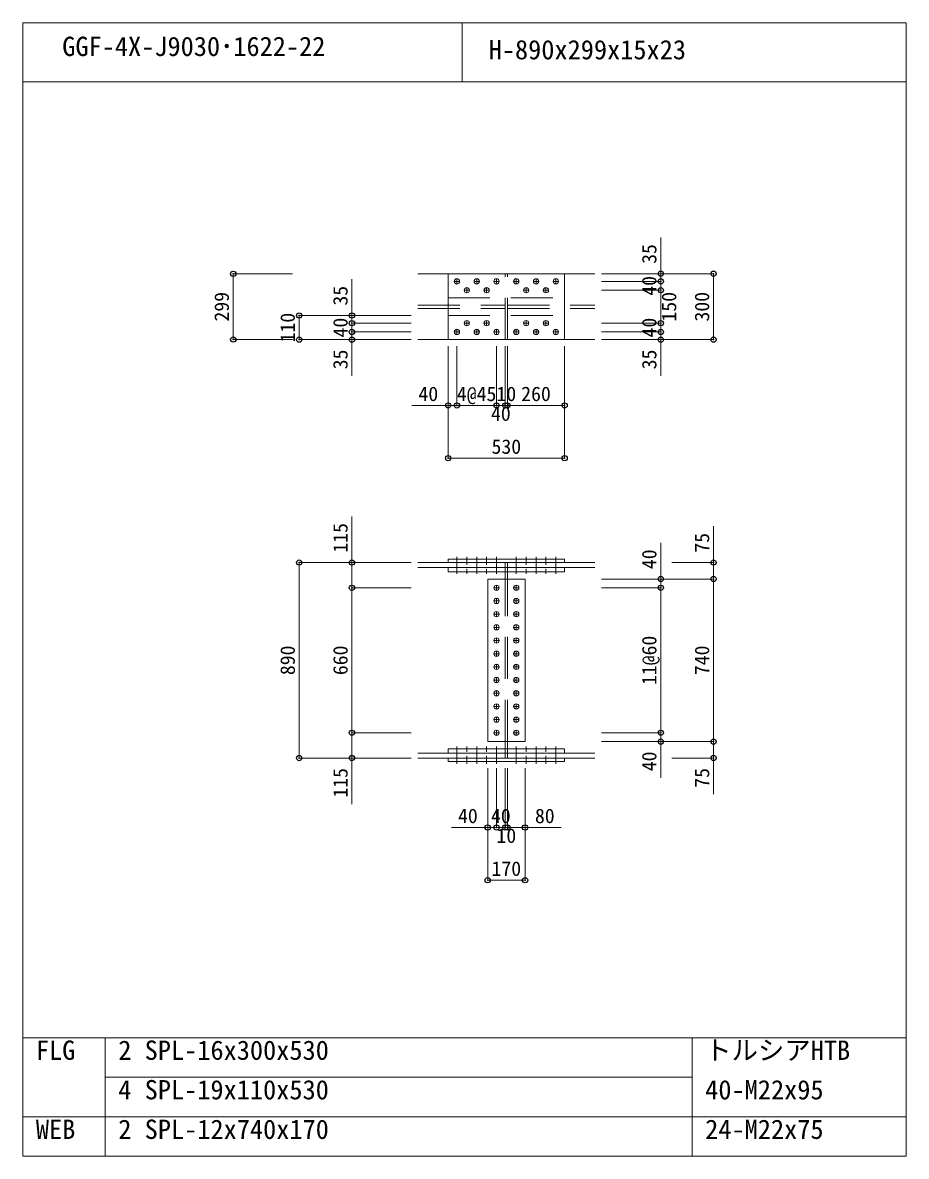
# Model space of a CAD drawing. Units: millimetres, scale not verified. Extents: x -8310 to 8310, y -4800 to 5700.
# Drawn here: x -4110 to -90, y -4800 to 360 of the extents above; entities that cross this region are included whole.
import ezdxf
from ezdxf.enums import TextEntityAlignment as Align

# ---------------------------------------------------------------- set-up
doc = ezdxf.new("R2010")
doc.units = ezdxf.units.MM
doc.header["$LTSCALE"] = 30
doc.header["$PDMODE"] = 32
doc.header["$PDSIZE"] = 24
doc.linetypes.add('DASHED1', pattern=[1.8, 1.2, -0.6])
doc.linetypes.add('USER2', pattern=[9.525, 6.35, -3.175])
doc.layers.add('0-0', color=7, linetype='Continuous')
doc.layers.add('0-2', color=7, linetype='Continuous')
for name, color, linetype, lineweight in [('0-1', 7, 'Continuous', 18), ('0-5', 7, 'Continuous', 18), ('0-6', 7, 'USER2', 18), ('0-8', 7, 'Continuous', 18), ('0-9', 7, 'Continuous', 18), ('0-A', 7, 'Continuous', 18), ('0-B', 7, 'Continuous', 18)]:
    doc.layers.add(name, color=color, linetype=linetype, lineweight=lineweight)
doc.styles.add('ＭＳ ゴシック', font='')
doc.styles.get('ＭＳ ゴシック').set_extended_font_data('MS Gothic')

msp = doc.modelspace()

# ---------------------------------------------------------------- linework, layer by layer
at = {"layer": '0-0'}
for p in [(-3152, -783.25), (-1207, -782.75), (-967, -782.75), (-1207, -817.75), (-1207, -857.75), (-2852, -972.75), (-2612, -972.75), (-2612, -1007.75), (-1207, -1007.75), (-3152, -1082.25), (-2852, -1082.75), (-2612, -1047.75), (-2612, -1082.75), (-1207, -1047.75), (-1207, -1082.75), (-967, -1082.75), (-2174.5, -1382.25), (-2134.5, -1382.25), (-1954.5, -1382.25), (-1914.5, -1382.25), (-1904.5, -1382.25), (-1644.5, -1382.25), (-2174.5, -1622.25), (-1644.5, -1622.25), (-2852, -2097.25), (-2612, -2097.25), (-967, -2097.25), (-1207, -2172.25), (-967, -2172.25), (-2612, -2212.25), (-1207, -2212.25), (-2612, -2872.25), (-1207, -2872.25), (-1207, -2912.25), (-967, -2912.25), (-2852, -2987.25), (-2612, -2987.25), (-967, -2987.25), (-1994.5, -3303.25), (-1954.5, -3303.25), (-1914.5, -3303.25), (-1904.5, -3303.25), (-1824.5, -3303.25), (-1994.5, -3543.25), (-1824.5, -3543.25)]:
    msp.add_point(p, dxfattribs=at)
at = {"layer": '0-1'}
for p, q in [((-4110, -4800), (-4110, 360)), ((-4110, 360), (-90, 360)), ((-2110, 90), (-2110, 360)), ((-90, -4800), (-90, 360)), ((-4110, 90), (-90, 90)), ((-4110, -4260), (-90, -4260)), ((-3735, -4800), (-3735, -4260)), ((-1065, -4800), (-1065, -4260)), ((-3735, -4440), (-1065, -4440)), ((-4110, -4620), (-90, -4620)), ((-4110, -4800), (-90, -4800))]:
    msp.add_line(p, q, dxfattribs=at)
at = {"layer": '0-5'}
for p, q in [((-2312, -783.25), (-1914.5, -783.25)), ((-2174.5, -782.75), (-1644.5, -782.75)), ((-2174.5, -1082.75), (-2174.5, -782.75)), ((-1914.5, -783.25), (-1914.5, -782.75)), ((-1904.5, -783.25), (-1904.5, -782.75)), ((-1904.5, -783.25), (-1507, -783.25)), ((-2312, -1082.25), (-1914.5, -1082.25)), ((-1914.5, -1082.75), (-1914.5, -1082.25)), ((-1904.5, -1082.75), (-1904.5, -1082.25)), ((-1904.5, -1082.25), (-1507, -1082.25)), ((-2312, -2097.25), (-1914.5, -2097.25)), ((-2174.5, -2081.25), (-1644.5, -2081.25)), ((-2174.5, -2097.25), (-2174.5, -2081.25)), ((-1904.5, -2097.25), (-1507, -2097.25)), ((-1904.5, -2120.25), (-1904.5, -2097.25)), ((-2174.5, -2120.25), (-1644.5, -2120.25)), ((-2174.5, -2139.25), (-2174.5, -2120.25)), ((-1914.5, -2172.25), (-1914.5, -2139.25)), ((-1904.5, -2120.25), (-1507, -2120.25)), ((-1904.5, -2172.25), (-1904.5, -2139.25)), ((-1994.5, -2172.25), (-1824.5, -2172.25)), ((-1994.5, -2912.25), (-1994.5, -2172.25)), ((-1914.5, -2945.25), (-1914.5, -2912.25)), ((-1904.5, -2945.25), (-1904.5, -2912.25)), ((-2312, -2964.25), (-1914.5, -2964.25)), ((-2174.5, -2945.25), (-1914.5, -2945.25)), ((-2174.5, -2964.25), (-2174.5, -2945.25)), ((-2174.5, -2964.25), (-1914.5, -2964.25)), ((-2174.5, -2987.25), (-1914.5, -2987.25)), ((-2174.5, -3003.25), (-2174.5, -2987.25)), ((-1914.5, -2945.25), (-1644.5, -2945.25)), ((-1914.5, -2964.25), (-1644.5, -2964.25)), ((-1914.5, -2987.25), (-1644.5, -2987.25)), ((-1904.5, -2987.25), (-1507, -2987.25)), ((-1644.5, -2964.25), (-1644.5, -2945.25)), ((-1644.5, -3003.25), (-1644.5, -2987.25)), ((-2174.5, -3003.25), (-1914.5, -3003.25)), ((-1914.5, -3003.25), (-1644.5, -3003.25))]:
    msp.add_line(p, q, dxfattribs=at)
for points in [[(-2174.5, -1082.75), (-1644.5, -1082.75), (-1644.5, -782.75)], [(-2312, -2120.25), (-1914.5, -2120.25), (-1914.5, -2097.25)], [(-2174.5, -2097.25), (-1644.5, -2097.25), (-1644.5, -2081.25)], [(-2174.5, -2139.25), (-1644.5, -2139.25), (-1644.5, -2120.25)], [(-1994.5, -2912.25), (-1824.5, -2912.25), (-1824.5, -2172.25)], [(-2312, -2987.25), (-1914.5, -2987.25), (-1914.5, -2964.25)], [(-1904.5, -2987.25), (-1904.5, -2964.25), (-1507, -2964.25)]]:
    msp.add_lwpolyline(points, dxfattribs=at)
at = {"layer": '0-6'}
for p, q in [((-2174.5, -782.75), (-1644.5, -782.75)), ((-1914.5, -1082.75), (-1914.5, -782.75)), ((-1904.5, -1082.75), (-1904.5, -782.75)), ((-2312, -925.25), (-1914.5, -925.25)), ((-2174.5, -892.75), (-1644.5, -892.75)), ((-1904.5, -925.25), (-1507, -925.25)), ((-2312, -940.25), (-1914.5, -940.25)), ((-2174.5, -972.75), (-1644.5, -972.75)), ((-1904.5, -940.25), (-1507, -940.25)), ((-2174.5, -1082.75), (-1644.5, -1082.75)), ((-1914.5, -2139.25), (-1914.5, -2120.25)), ((-1904.5, -2139.25), (-1904.5, -2120.25)), ((-1914.5, -2912.25), (-1914.5, -2172.25)), ((-1904.5, -2912.25), (-1904.5, -2172.25)), ((-1914.5, -2964.25), (-1914.5, -2945.25)), ((-1904.5, -2964.25), (-1904.5, -2945.25))]:
    msp.add_line(p, q, dxfattribs=at)
at = {"layer": '0-8'}
for p, q in [((-2145.5, -817.75), (-2123.5, -817.75)), ((-2134.5, -828.75), (-2134.5, -806.75)), ((-2055.5, -817.75), (-2033.5, -817.75)), ((-2044.5, -828.75), (-2044.5, -806.75)), ((-1965.5, -817.75), (-1943.5, -817.75)), ((-1954.5, -828.75), (-1954.5, -806.75)), ((-1875.5, -817.75), (-1853.5, -817.75)), ((-1864.5, -828.75), (-1864.5, -806.75)), ((-1785.5, -817.75), (-1763.5, -817.75)), ((-1774.5, -828.75), (-1774.5, -806.75)), ((-1695.5, -817.75), (-1673.5, -817.75)), ((-1684.5, -828.75), (-1684.5, -806.75)), ((-2100.5, -857.75), (-2078.5, -857.75)), ((-2089.5, -868.75), (-2089.5, -846.75)), ((-2010.5, -857.75), (-1988.5, -857.75)), ((-1999.5, -868.75), (-1999.5, -846.75)), ((-1830.5, -857.75), (-1808.5, -857.75)), ((-1819.5, -868.75), (-1819.5, -846.75)), ((-1740.5, -857.75), (-1718.5, -857.75)), ((-1729.5, -868.75), (-1729.5, -846.75)), ((-2100.5, -1007.75), (-2078.5, -1007.75)), ((-2089.5, -1018.75), (-2089.5, -996.75)), ((-2010.5, -1007.75), (-1988.5, -1007.75)), ((-1999.5, -1018.75), (-1999.5, -996.75)), ((-1830.5, -1007.75), (-1808.5, -1007.75)), ((-1819.5, -1018.75), (-1819.5, -996.75)), ((-1740.5, -1007.75), (-1718.5, -1007.75)), ((-1729.5, -1018.75), (-1729.5, -996.75)), ((-2145.5, -1047.75), (-2123.5, -1047.75)), ((-2134.5, -1058.75), (-2134.5, -1036.75)), ((-2055.5, -1047.75), (-2033.5, -1047.75)), ((-2044.5, -1058.75), (-2044.5, -1036.75)), ((-1965.5, -1047.75), (-1943.5, -1047.75)), ((-1954.5, -1058.75), (-1954.5, -1036.75)), ((-1875.5, -1047.75), (-1853.5, -1047.75)), ((-1864.5, -1058.75), (-1864.5, -1036.75)), ((-1785.5, -1047.75), (-1763.5, -1047.75)), ((-1774.5, -1058.75), (-1774.5, -1036.75)), ((-1695.5, -1047.75), (-1673.5, -1047.75)), ((-1684.5, -1058.75), (-1684.5, -1036.75)), ((-1965.5, -2212.25), (-1943.5, -2212.25)), ((-1954.5, -2223.25), (-1954.5, -2201.25)), ((-1875.5, -2212.25), (-1853.5, -2212.25)), ((-1864.5, -2223.25), (-1864.5, -2201.25)), ((-1954.5, -2283.25), (-1954.5, -2261.25)), ((-1864.5, -2283.25), (-1864.5, -2261.25)), ((-1965.5, -2272.25), (-1943.5, -2272.25)), ((-1954.5, -2343.25), (-1954.5, -2321.25)), ((-1875.5, -2272.25), (-1853.5, -2272.25)), ((-1864.5, -2343.25), (-1864.5, -2321.25)), ((-1965.5, -2332.25), (-1943.5, -2332.25)), ((-1875.5, -2332.25), (-1853.5, -2332.25)), ((-1965.5, -2392.25), (-1943.5, -2392.25)), ((-1954.5, -2403.25), (-1954.5, -2381.25)), ((-1875.5, -2392.25), (-1853.5, -2392.25)), ((-1864.5, -2403.25), (-1864.5, -2381.25)), ((-1965.5, -2452.25), (-1943.5, -2452.25)), ((-1954.5, -2463.25), (-1954.5, -2441.25)), ((-1875.5, -2452.25), (-1853.5, -2452.25)), ((-1864.5, -2463.25), (-1864.5, -2441.25)), ((-1965.5, -2512.25), (-1943.5, -2512.25)), ((-1954.5, -2523.25), (-1954.5, -2501.25)), ((-1875.5, -2512.25), (-1853.5, -2512.25)), ((-1864.5, -2523.25), (-1864.5, -2501.25)), ((-1965.5, -2572.25), (-1943.5, -2572.25)), ((-1954.5, -2583.25), (-1954.5, -2561.25)), ((-1875.5, -2572.25), (-1853.5, -2572.25)), ((-1864.5, -2583.25), (-1864.5, -2561.25)), ((-1954.5, -2643.25), (-1954.5, -2621.25)), ((-1864.5, -2643.25), (-1864.5, -2621.25)), ((-1965.5, -2632.25), (-1943.5, -2632.25)), ((-1954.5, -2703.25), (-1954.5, -2681.25)), ((-1875.5, -2632.25), (-1853.5, -2632.25)), ((-1864.5, -2703.25), (-1864.5, -2681.25)), ((-1965.5, -2692.25), (-1943.5, -2692.25)), ((-1875.5, -2692.25), (-1853.5, -2692.25)), ((-1965.5, -2752.25), (-1943.5, -2752.25)), ((-1954.5, -2763.25), (-1954.5, -2741.25)), ((-1875.5, -2752.25), (-1853.5, -2752.25)), ((-1864.5, -2763.25), (-1864.5, -2741.25)), ((-1965.5, -2812.25), (-1943.5, -2812.25)), ((-1954.5, -2823.25), (-1954.5, -2801.25)), ((-1875.5, -2812.25), (-1853.5, -2812.25)), ((-1864.5, -2823.25), (-1864.5, -2801.25)), ((-1965.5, -2872.25), (-1943.5, -2872.25)), ((-1954.5, -2883.25), (-1954.5, -2861.25)), ((-1875.5, -2872.25), (-1853.5, -2872.25)), ((-1864.5, -2883.25), (-1864.5, -2861.25))]:
    msp.add_line(p, q, dxfattribs=at)
at = {"layer": '0-9'}
for p, q in [((-2134.5, -2071.25), (-2134.5, -2149.25)), ((-2044.5, -2071.25), (-2044.5, -2149.25)), ((-1954.5, -2071.25), (-1954.5, -2149.25)), ((-1864.5, -2071.25), (-1864.5, -2149.25)), ((-1774.5, -2071.25), (-1774.5, -2149.25)), ((-1684.5, -2071.25), (-1684.5, -2149.25)), ((-2134.5, -3013.25), (-2134.5, -2935.25)), ((-2044.5, -3013.25), (-2044.5, -2935.25)), ((-1954.5, -3013.25), (-1954.5, -2935.25)), ((-1864.5, -3013.25), (-1864.5, -2935.25)), ((-1774.5, -3013.25), (-1774.5, -2935.25)), ((-1684.5, -3013.25), (-1684.5, -2935.25))]:
    msp.add_line(p, q, dxfattribs=at)
at = {"layer": '0-9', "linetype": 'DASHED1'}
for p, q in [((-2089.5, -2071.25), (-2089.5, -2149.25)), ((-1999.5, -2071.25), (-1999.5, -2149.25)), ((-1819.5, -2071.25), (-1819.5, -2149.25)), ((-1729.5, -2071.25), (-1729.5, -2149.25)), ((-2089.5, -3013.25), (-2089.5, -2935.25)), ((-1999.5, -3013.25), (-1999.5, -2935.25)), ((-1819.5, -3013.25), (-1819.5, -2935.25)), ((-1729.5, -3013.25), (-1729.5, -2935.25))]:
    msp.add_line(p, q, dxfattribs=at)
at = {"layer": '0-A'}
for p, q in [((-2882, -783.25), (-3152, -783.25)), ((-1477, -782.75), (-1207, -782.75)), ((-1477, -782.75), (-967, -782.75)), ((-1477, -817.75), (-1207, -817.75)), ((-1477, -857.75), (-1207, -857.75)), ((-2342, -972.75), (-2852, -972.75)), ((-2342, -972.75), (-2612, -972.75)), ((-2342, -1007.75), (-2612, -1007.75)), ((-1477, -1007.75), (-1207, -1007.75)), ((-2342, -1047.75), (-2612, -1047.75)), ((-2612, -1247.75), (-2612, -1047.75)), ((-2342, -1082.75), (-2612, -1082.75)), ((-1477, -1047.75), (-1207, -1047.75)), ((-1477, -1082.75), (-1207, -1082.75)), ((-1207, -1247.75), (-1207, -1047.75)), ((-2174.5, -1112.25), (-2174.5, -1382.25)), ((-2174.5, -1112.25), (-2174.5, -1622.25)), ((-2134.5, -1112.25), (-2134.5, -1382.25)), ((-2134.5, -1112.25), (-2134.5, -1382.25)), ((-1954.5, -1112.25), (-1954.5, -1382.25)), ((-1954.5, -1112.25), (-1954.5, -1382.25)), ((-1914.5, -1112.25), (-1914.5, -1382.25)), ((-1914.5, -1112.25), (-1914.5, -1382.25)), ((-1904.5, -1112.25), (-1904.5, -1382.25)), ((-1904.5, -1112.25), (-1904.5, -1382.25)), ((-1644.5, -1112.25), (-1644.5, -1382.25)), ((-1644.5, -1112.25), (-1644.5, -1622.25)), ((-2339.5, -1382.25), (-2134.5, -1382.25)), ((-2134.5, -1382.25), (-1954.5, -1382.25)), ((-1954.5, -1382.25), (-1914.5, -1382.25)), ((-1914.5, -1382.25), (-1904.5, -1382.25)), ((-1904.5, -1382.25), (-1644.5, -1382.25)), ((-2174.5, -1622.25), (-1644.5, -1622.25)), ((-2342, -2097.25), (-2852, -2097.25)), ((-2342, -2097.25), (-2612, -2097.25)), ((-1156.58, -2097.25), (-967, -2097.25)), ((-2342, -2212.25), (-2612, -2212.25)), ((-1477, -2172.25), (-1207, -2172.25)), ((-1477, -2172.25), (-967, -2172.25)), ((-1477, -2212.25), (-1207, -2212.25)), ((-2342, -2872.25), (-2612, -2872.25)), ((-2612, -3197.25), (-2612, -2872.25)), ((-1477, -2872.25), (-1207, -2872.25)), ((-1207, -3077.25), (-1207, -2872.25)), ((-1477, -2912.25), (-1207, -2912.25)), ((-1477, -2912.25), (-967, -2912.25)), ((-967, -3152.25), (-967, -2912.25)), ((-2342, -2987.25), (-2612, -2987.25)), ((-1156.58, -2987.25), (-967, -2987.25)), ((-1994.5, -3033.25), (-1994.5, -3303.25)), ((-1994.5, -3033.25), (-1994.5, -3543.25)), ((-1954.5, -3033.25), (-1954.5, -3303.25)), ((-1954.5, -3033.25), (-1954.5, -3303.25)), ((-1914.5, -3033.25), (-1914.5, -3303.25)), ((-1914.5, -3033.25), (-1914.5, -3303.25)), ((-1904.5, -3033.25), (-1904.5, -3303.25)), ((-1904.5, -3033.25), (-1904.5, -3303.25)), ((-1824.5, -3033.25), (-1824.5, -3303.25)), ((-1824.5, -3033.25), (-1824.5, -3543.25)), ((-2159.5, -3303.25), (-1954.5, -3303.25)), ((-1954.5, -3303.25), (-1914.5, -3303.25)), ((-1914.5, -3303.25), (-1904.5, -3303.25)), ((-1904.5, -3303.25), (-1659.5, -3303.25)), ((-1994.5, -3543.25), (-1824.5, -3543.25))]:
    msp.add_line(p, q, dxfattribs=at)
for points in [[(-1477, -817.75), (-1207, -817.75), (-1207, -617.75)], [(-2882, -1082.25), (-3152, -1082.25), (-3152, -783.25)], [(-2342, -1007.75), (-2612, -1007.75), (-2612, -807.75)], [(-1477, -1082.75), (-967, -1082.75), (-967, -782.75)], [(-1477, -857.75), (-1207, -857.75), (-1207, -817.75)], [(-1477, -1007.75), (-1207, -1007.75), (-1207, -857.75)], [(-2342, -1082.75), (-2852, -1082.75), (-2852, -972.75)], [(-2342, -1047.75), (-2612, -1047.75), (-2612, -1007.75)], [(-1477, -1047.75), (-1207, -1047.75), (-1207, -1007.75)], [(-2342, -2212.25), (-2612, -2212.25), (-2612, -1887.25)], [(-1477, -2172.25), (-967, -2172.25), (-967, -1932.25)], [(-1477, -2212.25), (-1207, -2212.25), (-1207, -2007.25)], [(-2342, -2987.25), (-2852, -2987.25), (-2852, -2097.25)], [(-2342, -2872.25), (-2612, -2872.25), (-2612, -2212.25)], [(-1477, -2912.25), (-967, -2912.25), (-967, -2172.25)], [(-1477, -2872.25), (-1207, -2872.25), (-1207, -2212.25)]]:
    msp.add_lwpolyline(points, dxfattribs=at)
at = {"layer": '0-B'}
for centre in [(-2134.5, -817.75), (-2044.5, -817.75), (-1954.5, -817.75), (-1864.5, -817.75), (-1774.5, -817.75), (-1684.5, -817.75), (-2089.5, -857.75), (-1999.5, -857.75), (-1819.5, -857.75), (-1729.5, -857.75), (-2089.5, -1007.75), (-1999.5, -1007.75), (-1819.5, -1007.75), (-1729.5, -1007.75), (-2134.5, -1047.75), (-2044.5, -1047.75), (-1954.5, -1047.75), (-1864.5, -1047.75), (-1774.5, -1047.75), (-1684.5, -1047.75), (-1954.5, -2212.25), (-1864.5, -2212.25), (-1954.5, -2272.25), (-1864.5, -2272.25), (-1954.5, -2332.25), (-1864.5, -2332.25), (-1954.5, -2392.25), (-1864.5, -2392.25), (-1954.5, -2452.25), (-1864.5, -2452.25), (-1954.5, -2512.25), (-1864.5, -2512.25), (-1954.5, -2572.25), (-1864.5, -2572.25), (-1954.5, -2632.25), (-1864.5, -2632.25), (-1954.5, -2692.25), (-1864.5, -2692.25), (-1954.5, -2752.25), (-1864.5, -2752.25), (-1954.5, -2812.25), (-1864.5, -2812.25), (-1954.5, -2872.25), (-1864.5, -2872.25)]:
    msp.add_circle(centre, 12, dxfattribs=at)

# ---------------------------------------------------------------- texts
at = {"layer": '0-2', "style": 'ＭＳ ゴシック'}
for s, p in [('GGF-4X-J9030･1622-22', (-3930, 181.8)), ('H-890x299x15x23', (-1990, 166.8)), ('FLG', (-4050, -4387.2)), ('2', (-3675, -4387.2)), ('SPL-16x300x530', (-3555, -4387.2)), ('トルシアHTB', (-1005, -4387.2)), ('4', (-3675, -4567.2)), ('SPL-19x110x530', (-3555, -4567.2)), ('40-M22x95', (-1005, -4567.2)), ('WEB', (-4050, -4747.2)), ('2', (-3675, -4747.2)), ('SPL-12x740x170', (-3555, -4747.2)), ('24-M22x75', (-1005, -4747.2))]:
    msp.add_text(s, height=87.98, dxfattribs=at).set_placement(p, align=Align.BOTTOM_LEFT)
at = {"layer": '0-A', "style": 'ＭＳ ゴシック'}
for s, p in [('35', (-1207, -737.75)), ('40', (-1207, -882.75)), ('299', (-3152, -1000.25)), ('35', (-2612, -927.75)), ('150', (-1117, -1000.25)), ('300', (-967, -1000.25)), ('110', (-2852, -1095.25)), ('40', (-2612, -1072.75)), ('40', (-1207, -1072.75)), ('35', (-2612, -1217.75)), ('35', (-1207, -1217.75)), ('115', (-2612, -2052.25)), ('75', (-967, -2052.25)), ('40', (-1207, -2127.25)), ('11@60', (-1207, -2654.75)), ('890', (-2852, -2609.75)), ('660', (-2612, -2609.75)), ('740', (-967, -2609.75)), ('40', (-1207, -3047.25)), ('115', (-2612, -3167.25)), ('75', (-967, -3122.25))]:
    msp.add_text(s, height=65.98, rotation=90, dxfattribs=at).set_placement(p, align=Align.BOTTOM_LEFT)
for s, p in [('40', (-2309.5, -1382.25)), ('4@45', (-2134.5, -1382.25)), ('10', (-1954.5, -1382.25)), ('260', (-1842, -1382.25)), ('40', (-1979.5, -1472.25)), ('530', (-1977, -1622.25)), ('40', (-2129.5, -3303.25)), ('40', (-1979.5, -3303.25)), ('80', (-1779.5, -3303.25)), ('10', (-1954.5, -3393.25)), ('170', (-1977, -3543.25))]:
    msp.add_text(s, height=65.98, dxfattribs=at).set_placement(p, align=Align.BOTTOM_LEFT)

doc.saveas('drawing.dxf')
